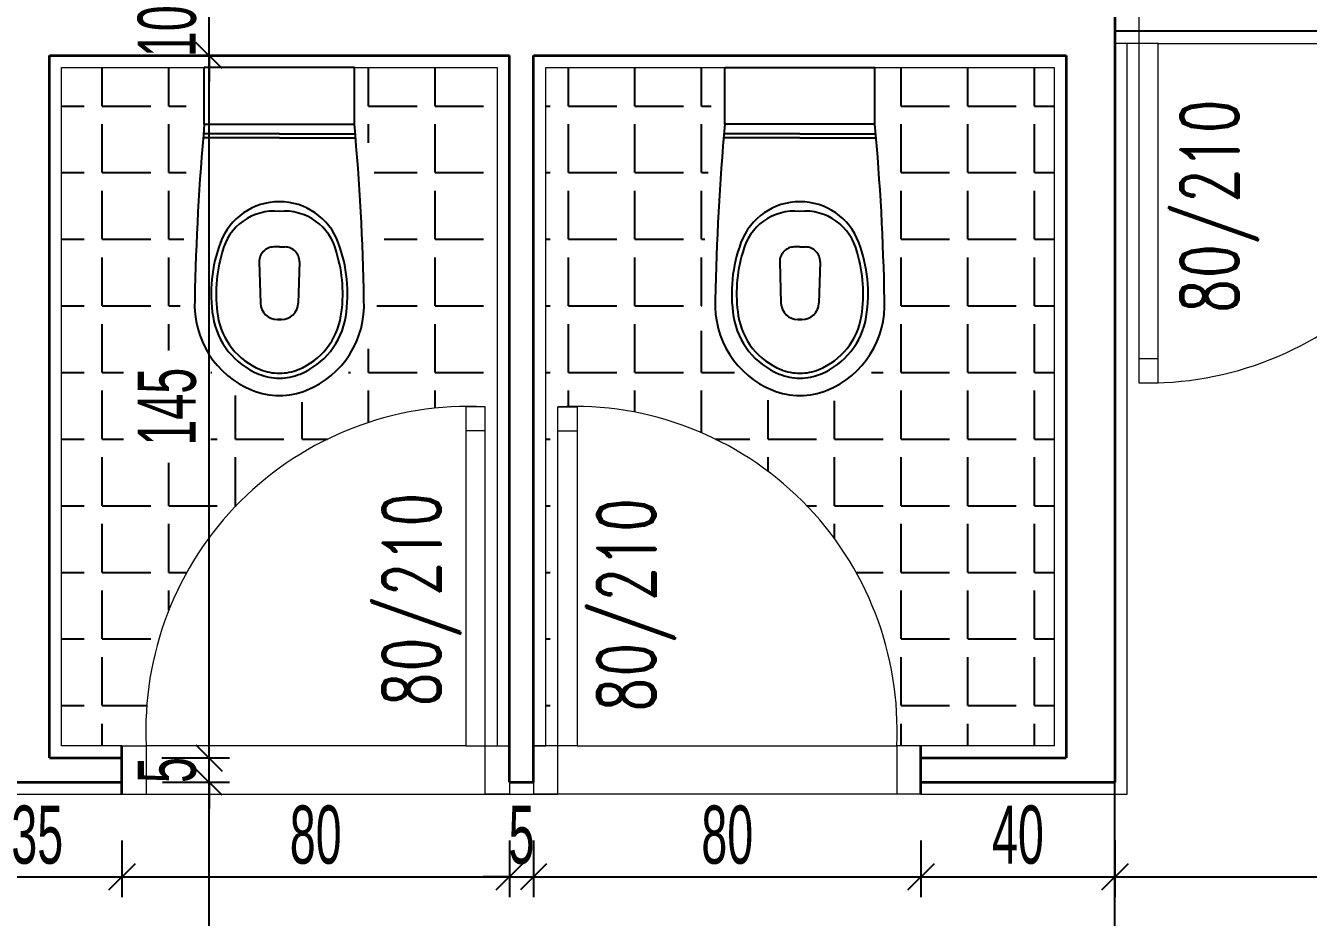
# Model space of a CAD drawing. Header units: inches. Extents: x -7543 to -822, y 102837 to 190349.
# Drawn here: x -835.9379 to -835.8849, y 102837.0071 to 102837.0439 of the extents above; entities that cross this region are included whole.
import ezdxf

# ---------------------------------------------------------------- set-up
doc = ezdxf.new("R2010")
doc.units = ezdxf.units.IN
doc.header["$MEASUREMENT"] = 0
doc.linetypes.add('DASHDOTX2', pattern=[2, 1, -0.5, 0, -0.5])
doc.layers.get('0').update_dxf_attribs({"lineweight": 25})
doc.layers.get('Defpoints').update_dxf_attribs({"lineweight": 25})
for name, color, linetype, lineweight in [('AKS', 1, 'Continuous', 25), ('ICOL', 55, 'Continuous', 25), ('SIVA', 150, 'Continuous', 15), ('TARAMA', 8, 'Continuous', 25)]:
    doc.layers.add(name, color=color, linetype=linetype, lineweight=lineweight)
for name, color, linetype, lineweight, true_color in [('DUVAR', 7, 'Continuous', 35, 0xfc4642), ('KAPI', 7, 'Continuous', 18, 0xffb360), ('TEFRİŞ', 7, 'Continuous', 25, 0x78462c)]:
    doc.layers.add(name, color=color, linetype=linetype, lineweight=lineweight, true_color=true_color)
doc.styles.add('OLCU', font='tromand.shx', dxfattribs={"width": 0.6, "height": 12})
doc.styles.add('st1', font='romandtw.shx', dxfattribs={"width": 0.7, "height": 40})

# ---------------------------------------------------------------- blocks, each defined once
blk = doc.blocks.new('_Oblique')
at = {"color": 0, "linetype": 'ByBlock', "lineweight": -2}
blk.add_line((-0.5, -0.5), (0.5, 0.5), dxfattribs=at)

msp = doc.modelspace()

# ---------------------------------------------------------------- linework, layer by layer
at = {"layer": 'AKS', "linetype": 'DASHDOTX2', "ltscale": 10}
msp.add_line((-835.8928803769031, 102836.7405371451), (-835.8928803769031, 102837.2268474742), dxfattribs=at)
at = {"layer": 'Defpoints'}
msp.add_line((-835.8768919987515, 102837.0436839999), (-835.8928803769031, 102837.0436839999), dxfattribs=at)
at = {"layer": 'Defpoints', "color": 3}
for p, q in [((-835.8768919987515, 102837.0436839999), (-835.8928803769031, 102837.0436839999)), ((-835.8928803769031, 102837.0436839999), (-835.8928803769031, 102837.0126839999)), ((-835.9178919987514, 102837.0426839999), (-835.9368919987514, 102837.0426839999)), ((-835.9368919987514, 102837.0426839999), (-835.9368919987514, 102837.0136839999)), ((-835.9178919987514, 102837.0126839999), (-835.9178919987514, 102837.0426839999)), ((-835.8948919987515, 102837.0426839999), (-835.9168919987515, 102837.0426839999)), ((-835.9168919987515, 102837.0426839999), (-835.9168919987515, 102837.0126839999)), ((-835.8948919987515, 102837.0136839999), (-835.8948919987515, 102837.0426839999)), ((-835.9368919987514, 102837.0136839999), (-835.9338919987515, 102837.0136839999)), ((-835.9338919987515, 102837.0136839999), (-835.9338919987514, 102837.0126839999)), ((-835.9008919987515, 102837.0126839999), (-835.9008919987514, 102837.0136839999)), ((-835.9008919987514, 102837.0136839999), (-835.8948919987515, 102837.0136839999)), ((-835.9368919987514, 102837.0126839999), (-835.9408919987515, 102837.0126839999)), ((-835.9338919987514, 102837.0126839999), (-835.9368919987514, 102837.0126839999)), ((-835.9168919987515, 102837.0126839999), (-835.9178919987514, 102837.0126839999)), ((-835.8928803769031, 102837.0126839999), (-835.9008919987515, 102837.0126839999))]:
    msp.add_line(p, q, dxfattribs=at)
at = {"layer": 'DUVAR'}
for p, q in [((-835.8928803769031, 102837.0796850246), (-835.8928803769031, 102837.0126839999)), ((-835.9368919987514, 102837.0426839999), (-835.9178919987514, 102837.0426839999)), ((-835.9368919987514, 102837.0136839999), (-835.9368919987514, 102837.0426839999)), ((-835.9178919987514, 102837.0126839999), (-835.9178919987514, 102837.0426839999)), ((-835.9168919987515, 102837.0426839999), (-835.8948919987515, 102837.0426839999)), ((-835.9168919987515, 102837.0126839999), (-835.9168919987515, 102837.0426839999)), ((-835.8948919987515, 102837.0426839999), (-835.8948919987515, 102837.0136839999)), ((-835.9338919987514, 102837.0121839998), (-835.9338919987515, 102837.0141839999)), ((-835.9008919987515, 102837.0121839998), (-835.9008919987514, 102837.0141839999)), ((-835.9368919987514, 102837.0136839999), (-835.9338919987515, 102837.0136839999)), ((-835.9008919987514, 102837.0136839999), (-835.8948919987515, 102837.0136839999)), ((-835.9408919987515, 102837.0126839999), (-835.9368919987514, 102837.0126839999)), ((-835.9368919987514, 102837.0126839999), (-835.9338919987514, 102837.0126839999)), ((-835.9178919987514, 102837.0126839999), (-835.9168919987515, 102837.0126839999)), ((-835.9008919987514, 102837.0126839999), (-835.8928803769031, 102837.0126839999))]:
    msp.add_line(p, q, dxfattribs=at)
at = {"layer": 'ICOL'}
for p, q in [((-835.9302978822542, 102837.0426839999), (-835.9302978822542, 102837.0446839998)), ((-835.9302978822542, 102837.0426839999), (-835.9302978822542, 102837.0416039999)), ((-835.9302978822542, 102837.0136839999), (-835.9302978822542, 102837.0426839999)), ((-835.9302978822542, 102837.0136839999), (-835.9302978822542, 102837.0147639998)), ((-835.9302978822542, 102837.0126839999), (-835.9302978822542, 102837.0136839999)), ((-835.9302978822542, 102837.0126839999), (-835.9302978822542, 102837.0116039999)), ((-835.9302978822542, 102836.9926839999), (-835.9302978822542, 102837.0126839999)), ((-835.9408919987515, 102837.0087761826), (-835.9338919987514, 102837.0087761826)), ((-835.9338919987514, 102837.0087761826), (-835.9178919987514, 102837.0087761826)), ((-835.9178919987514, 102837.0087761826), (-835.9189719987514, 102837.0087761826)), ((-835.9178919987514, 102837.0087761826), (-835.9168919987515, 102837.0087761826)), ((-835.9168919987515, 102837.0087761826), (-835.9008919987515, 102837.0087761826)), ((-835.9168919987515, 102837.0087761826), (-835.9158119987515, 102837.0087761826)), ((-835.9008919987515, 102837.0087761826), (-835.8928803769031, 102837.0087761826)), ((-835.8928803769031, 102837.0087761826), (-835.8558919992558, 102837.0087761826))]:
    msp.add_line(p, q, dxfattribs=at)
at = {"layer": 'ICOL', "color": 53}
for p, q in [((-835.9308421763477, 102837.0426839999), (-835.9294578822542, 102837.0426839999)), ((-835.9308421763477, 102837.0426839999), (-835.9294578822542, 102837.0426839999)), ((-835.9322436451291, 102837.0136839999), (-835.9294578822542, 102837.0136839999)), ((-835.9322436451291, 102837.0136839999), (-835.9294578822542, 102837.0136839999)), ((-835.9322184152348, 102837.0126839999), (-835.9294578822542, 102837.0126839999)), ((-835.9322184152348, 102837.0126839999), (-835.9294578822542, 102837.0126839999)), ((-835.9338919987514, 102837.0102839999), (-835.9338919987514, 102837.0079361826)), ((-835.9338919987514, 102837.0102839999), (-835.9338919987514, 102837.0079361826)), ((-835.9178919987514, 102837.0102839999), (-835.9178919987514, 102837.0079361826)), ((-835.9178919987514, 102837.0102839999), (-835.9178919987514, 102837.0079361826)), ((-835.9168919987515, 102837.0102839999), (-835.9168919987515, 102837.0079361826)), ((-835.9168919987515, 102837.0102839999), (-835.9168919987515, 102837.0079361826)), ((-835.9008919987515, 102837.0102839999), (-835.9008919987515, 102837.0079361826)), ((-835.9008919987515, 102837.0102839999), (-835.9008919987515, 102837.0079361826)), ((-835.8928803769031, 102837.0102839999), (-835.8928803769031, 102837.0079361826)), ((-835.8928803769031, 102837.0102839999), (-835.8928803769031, 102837.0079361826))]:
    msp.add_line(p, q, dxfattribs=at)
at = {"layer": 'KAPI'}
for p, q in [((-835.8918919987516, 102837.0461839999), (-835.8918919987516, 102837.043172378)), ((-835.8910919987516, 102837.043172378), (-835.8928919987516, 102837.043172378)), ((-835.8918919987516, 102837.043172378), (-835.8918919987516, 102837.029172378)), ((-835.8910919987516, 102837.029172378), (-835.8910919987516, 102837.043172378)), ((-835.8910919987516, 102837.043172378), (-835.8778919987515, 102837.043172378)), ((-835.8918919987516, 102837.030172378), (-835.8910919987516, 102837.030172378)), ((-835.8918919987516, 102837.029172378), (-835.8910919987516, 102837.029172378)), ((-835.9188919987514, 102837.0281839998), (-835.9196919987514, 102837.0281839998)), ((-835.9196919987514, 102837.0281839998), (-835.9196919987514, 102837.0141839999)), ((-835.9188919987514, 102837.0141839999), (-835.9188919987514, 102837.0281839998)), ((-835.9158919987515, 102837.0141839999), (-835.9158919987515, 102837.0281839998)), ((-835.9158919987515, 102837.0281839998), (-835.9150919987514, 102837.0281839998)), ((-835.9150919987514, 102837.0281839998), (-835.9150919987514, 102837.0141839999)), ((-835.9188919987514, 102837.0271839999), (-835.9196919987514, 102837.0271839999)), ((-835.9158919987515, 102837.0271839999), (-835.9150919987514, 102837.0271839999)), ((-835.9338919987514, 102837.0141839999), (-835.9328919987514, 102837.0141839999)), ((-835.9196919987514, 102837.0141839999), (-835.9328919987514, 102837.0141839999)), ((-835.9328919987514, 102837.0141839999), (-835.9328919987514, 102837.0121839998)), ((-835.9196919987514, 102837.0141839999), (-835.9178919987514, 102837.0141839999)), ((-835.9188919987514, 102837.0121839998), (-835.9188919987514, 102837.0141839999)), ((-835.9150919987514, 102837.0141839999), (-835.9168919987515, 102837.0141839999)), ((-835.9158919987515, 102837.0121839998), (-835.9158919987515, 102837.0141839999)), ((-835.9150919987514, 102837.0141839999), (-835.9018919987515, 102837.0141839999)), ((-835.9008919987515, 102837.0141839999), (-835.9018919987515, 102837.0141839999)), ((-835.9018919987515, 102837.0141839999), (-835.9018919987515, 102837.0121839998)), ((-835.9338919987514, 102837.0121839998), (-835.9328919987514, 102837.0121839998)), ((-835.9328919987514, 102837.0121839998), (-835.9188919987514, 102837.0121839998)), ((-835.9178919987514, 102837.0121839998), (-835.9188919987514, 102837.0121839998)), ((-835.9188919987514, 102837.0121839998), (-835.9178919987514, 102837.0121839998)), ((-835.9168919987515, 102837.0121839998), (-835.9158919987515, 102837.0121839998)), ((-835.9158919987515, 102837.0121839998), (-835.9168919987515, 102837.0121839998)), ((-835.9018919987515, 102837.0121839998), (-835.9158919987515, 102837.0121839998)), ((-835.9008919987515, 102837.0121839998), (-835.9018919987515, 102837.0121839998))]:
    msp.add_line(p, q, dxfattribs=at)
for centre, radius, start, end in [((-835.8914919987516, 102837.042772378), 0.01360588108135887, 268.3153156787103, 1.684684365761425), ((-835.9195434270584, 102837.0148354282), 0.01336445753039286, 87.20610521375214, 182.7938948998957), ((-835.9152405704444, 102837.0148354282), 0.01336445753039286, 357.2061051001044, 92.79389478624785)]:
    msp.add_arc(centre, radius, start, end, dxfattribs=at)
at = {"layer": 'SIVA'}
for p, q in [((-835.8923803769031, 102837.0121839998), (-835.8923803769031, 102837.043172378)), ((-835.9363919987514, 102837.0141839999), (-835.9363919987514, 102837.0421839999)), ((-835.9363919987514, 102837.0421839999), (-835.9183919987514, 102837.0421839999)), ((-835.9183919987514, 102837.0421839999), (-835.9183919987514, 102837.0141839999)), ((-835.9163919987515, 102837.0141839999), (-835.9163919987515, 102837.0421839999)), ((-835.9163919987515, 102837.0421839999), (-835.8953919987516, 102837.0421839999)), ((-835.8953919987516, 102837.0421839999), (-835.8953919987515, 102837.0141839999)), ((-835.9338919987514, 102837.0141839999), (-835.9363919987514, 102837.0141839999)), ((-835.9183919987514, 102837.0141839999), (-835.9178919987514, 102837.0141839999)), ((-835.9168919987515, 102837.0141839999), (-835.9163919987515, 102837.0141839999)), ((-835.8953919987515, 102837.0141839999), (-835.9008919987514, 102837.0141839999)), ((-835.9178919987514, 102837.0126839999), (-835.9178919987514, 102837.0121839998)), ((-835.9168919987515, 102837.0126839999), (-835.9168919987515, 102837.0121839998)), ((-835.9408919987515, 102837.0121839998), (-835.9368919987514, 102837.0121839998)), ((-835.9368919987514, 102837.0121839998), (-835.9338919987514, 102837.0121839998)), ((-835.9178919987514, 102837.0121839998), (-835.9168919987515, 102837.0121839998)), ((-835.9008919987515, 102837.0121839998), (-835.8923803769031, 102837.0121839998))]:
    msp.add_line(p, q, dxfattribs=at)
at = {"layer": 'TARAMA'}
for p, q in [((-835.9347067349521, 102837.0405968213), (-835.9347067349521, 102837.0421839999)), ((-835.9319567349521, 102837.0405968213), (-835.9319567349521, 102837.0421839999)), ((-835.9237067349521, 102837.0405968213), (-835.9237067349521, 102837.0421839999)), ((-835.9209567349521, 102837.0405968213), (-835.9209567349521, 102837.0421839999)), ((-835.9154567349522, 102837.0405968213), (-835.9154567349522, 102837.0421839999)), ((-835.912706734952, 102837.0405968213), (-835.912706734952, 102837.0421839999)), ((-835.9099567349522, 102837.0405968213), (-835.9099567349522, 102837.0421839999)), ((-835.9017067349521, 102837.0405968213), (-835.9017067349521, 102837.0421839999)), ((-835.8989567349521, 102837.0405968213), (-835.8989567349521, 102837.0421839999)), ((-835.8962067349521, 102837.0405968213), (-835.8962067349521, 102837.0421839999)), ((-835.9363919987514, 102837.0405968213), (-835.9354567349521, 102837.0405968213)), ((-835.9347067349521, 102837.0405968213), (-835.9327067349521, 102837.0405968213)), ((-835.9319567349521, 102837.0405968213), (-835.9312478178697, 102837.0405968213)), ((-835.9237067349521, 102837.0405968213), (-835.9217067349521, 102837.0405968213)), ((-835.9209567349521, 102837.0405968213), (-835.9189567349522, 102837.0405968213)), ((-835.9163919987515, 102837.0405968213), (-835.9162067349521, 102837.0405968213)), ((-835.9154567349522, 102837.0405968213), (-835.9134567349521, 102837.0405968213)), ((-835.9127067349522, 102837.0405968213), (-835.9107067349521, 102837.0405968213)), ((-835.9099567349522, 102837.0405968213), (-835.909556602401, 102837.0405968213)), ((-835.9017067349521, 102837.0405968213), (-835.8997067349521, 102837.0405968213)), ((-835.8989567349521, 102837.0405968213), (-835.8969567349521, 102837.0405968213)), ((-835.8962067349521, 102837.0405968213), (-835.8953919987515, 102837.0405968213)), ((-835.9347067349521, 102837.0378468213), (-835.9347067349521, 102837.0398468213)), ((-835.9319567349521, 102837.0378468213), (-835.9319567349521, 102837.0398468213)), ((-835.9237067349521, 102837.0390814546), (-835.9237067349521, 102837.0398468213)), ((-835.9209567349521, 102837.0378468213), (-835.9209567349521, 102837.0398468213)), ((-835.9154567349522, 102837.0378468213), (-835.9154567349522, 102837.0398468213)), ((-835.912706734952, 102837.0378468213), (-835.912706734952, 102837.0398468213)), ((-835.9099567349522, 102837.0378468213), (-835.9099567349522, 102837.0398468213)), ((-835.9017067349521, 102837.0378468213), (-835.9017067349521, 102837.0398468213)), ((-835.8989567349521, 102837.0378468213), (-835.8989567349521, 102837.0398468213)), ((-835.8962067349521, 102837.0378468213), (-835.8962067349521, 102837.0398468213)), ((-835.9363919987514, 102837.0378468213), (-835.9354567349521, 102837.0378468213)), ((-835.9347067349521, 102837.0378468213), (-835.9327067349521, 102837.0378468213)), ((-835.9319567349521, 102837.0378468213), (-835.9312478178697, 102837.0378468213)), ((-835.9234738338538, 102837.0378468213), (-835.9217067349521, 102837.0378468213)), ((-835.9209567349521, 102837.0378468213), (-835.9189567349522, 102837.0378468213)), ((-835.9163919987515, 102837.0378468213), (-835.9162067349521, 102837.0378468213)), ((-835.9154567349522, 102837.0378468213), (-835.9134567349521, 102837.0378468213)), ((-835.9127067349522, 102837.0378468213), (-835.9107067349521, 102837.0378468213)), ((-835.9099567349522, 102837.0378468213), (-835.9096851814534, 102837.0378468213)), ((-835.9017067349521, 102837.0378468213), (-835.8997067349521, 102837.0378468213)), ((-835.8989567349521, 102837.0378468213), (-835.8969567349521, 102837.0378468213)), ((-835.8962067349521, 102837.0378468213), (-835.8953919987515, 102837.0378468213)), ((-835.9347067349521, 102837.0350968213), (-835.9347067349521, 102837.0370968213)), ((-835.9319567349521, 102837.0350968213), (-835.9319567349521, 102837.0370968213)), ((-835.9209567349521, 102837.0350968213), (-835.9209567349521, 102837.0370968213)), ((-835.9154567349522, 102837.0350968213), (-835.9154567349522, 102837.0370968213)), ((-835.912706734952, 102837.0350968213), (-835.912706734952, 102837.0370968213)), ((-835.9099567349522, 102837.0350968213), (-835.9099567349522, 102837.0370968213)), ((-835.9017067349521, 102837.0350968213), (-835.9017067349521, 102837.0370968213)), ((-835.8989567349521, 102837.0350968213), (-835.8989567349521, 102837.0370968213)), ((-835.8962067349521, 102837.0350968213), (-835.8962067349521, 102837.0370968213)), ((-835.9363919987514, 102837.0350968213), (-835.9354567349521, 102837.0350968213)), ((-835.9347067349521, 102837.0350968213), (-835.9327067349521, 102837.0350968213)), ((-835.9319567349521, 102837.0350968213), (-835.9313404174168, 102837.0350968213)), ((-835.9230611931764, 102837.0350968213), (-835.9217067349521, 102837.0350968213)), ((-835.9209567349521, 102837.0350968213), (-835.9189567349522, 102837.0350968213)), ((-835.9163919987515, 102837.0350968213), (-835.9162067349521, 102837.0350968213)), ((-835.9154567349522, 102837.0350968213), (-835.9134567349521, 102837.0350968213)), ((-835.9127067349522, 102837.0350968213), (-835.9107067349521, 102837.0350968213)), ((-835.9099567349522, 102837.0350968213), (-835.9098137605058, 102837.0350968213)), ((-835.9017067349521, 102837.0350968213), (-835.8997067349521, 102837.0350968213)), ((-835.8989567349521, 102837.0350968213), (-835.8969567349521, 102837.0350968213)), ((-835.8962067349521, 102837.0350968213), (-835.8953919987515, 102837.0350968213)), ((-835.9347067349521, 102837.0323468213), (-835.9347067349521, 102837.0343468213)), ((-835.9319567349521, 102837.0323468213), (-835.9319567349521, 102837.0343468213)), ((-835.9209567349521, 102837.0323468213), (-835.9209567349521, 102837.0343468213)), ((-835.9154567349522, 102837.0323468213), (-835.9154567349522, 102837.0343468213)), ((-835.912706734952, 102837.0323468213), (-835.912706734952, 102837.0343468213)), ((-835.9099567349522, 102837.0323468213), (-835.9099567349522, 102837.0343468213)), ((-835.9017067349521, 102837.0323468213), (-835.9017067349521, 102837.0343468213)), ((-835.8989567349521, 102837.0323468213), (-835.8989567349521, 102837.0343468213)), ((-835.8962067349521, 102837.0323468213), (-835.8962067349521, 102837.0343468213)), ((-835.9363919987514, 102837.0323468213), (-835.9354567349521, 102837.0323468213)), ((-835.9347067349521, 102837.0323468213), (-835.9327067349521, 102837.0323468213)), ((-835.9319567349521, 102837.0323468213), (-835.9314923222036, 102837.0323468213)), ((-835.9233602385889, 102837.0323468213), (-835.9217067349521, 102837.0323468213)), ((-835.9209567349521, 102837.0323468213), (-835.9189567349522, 102837.0323468213)), ((-835.9163919987515, 102837.0323468213), (-835.9162067349521, 102837.0323468213)), ((-835.9154567349522, 102837.0323468213), (-835.9134567349521, 102837.0323468213)), ((-835.9127067349522, 102837.0323468213), (-835.9107067349521, 102837.0323468213)), ((-835.9099567349522, 102837.0323468213), (-835.9099423395583, 102837.0323468213)), ((-835.9017067349521, 102837.0323468213), (-835.8997067349521, 102837.0323468213)), ((-835.8989567349521, 102837.0323468213), (-835.8969567349521, 102837.0323468213)), ((-835.8962067349521, 102837.0323468213), (-835.8953919987515, 102837.0323468213)), ((-835.9347067349521, 102837.0295968213), (-835.9347067349521, 102837.0315968213)), ((-835.9319567349521, 102837.0304982856), (-835.9319567349521, 102837.0315968213)), ((-835.9209567349521, 102837.0295968213), (-835.9209567349521, 102837.0315968213)), ((-835.9154567349522, 102837.0295968213), (-835.9154567349522, 102837.0315968213)), ((-835.912706734952, 102837.0295968213), (-835.912706734952, 102837.0315968213)), ((-835.9099567349522, 102837.0295968213), (-835.9099567349522, 102837.0313211385)), ((-835.9017067349521, 102837.0295968213), (-835.9017067349521, 102837.0315968213)), ((-835.8989567349521, 102837.0295968213), (-835.8989567349521, 102837.0315968213)), ((-835.8962067349521, 102837.0295968213), (-835.8962067349521, 102837.0315968213)), ((-835.9237067349521, 102837.0295968213), (-835.9237067349521, 102837.0305747713)), ((-835.9363919987514, 102837.0295968213), (-835.9354567349521, 102837.0295968213)), ((-835.9347067349521, 102837.0295968213), (-835.9338258822543, 102837.0295968213)), ((-835.9302258822543, 102837.0295968213), (-835.9301783443308, 102837.0295968213)), ((-835.9245298407413, 102837.0295968213), (-835.9244567349522, 102837.0295968213)), ((-835.9237067349521, 102837.0295968213), (-835.9217067349521, 102837.0295968213)), ((-835.9209567349521, 102837.0295968213), (-835.9189567349522, 102837.0295968213)), ((-835.9163919987515, 102837.0295968213), (-835.9162067349521, 102837.0295968213)), ((-835.9154567349522, 102837.0295968213), (-835.9134567349521, 102837.0295968213)), ((-835.9127067349522, 102837.0295968213), (-835.9107067349521, 102837.0295968213)), ((-835.9099567349522, 102837.0295968213), (-835.9085917935332, 102837.0295968213)), ((-835.9029410464613, 102837.0295968213), (-835.9024567349521, 102837.0295968213)), ((-835.9017067349521, 102837.0295968213), (-835.8997067349521, 102837.0295968213)), ((-835.8989567349521, 102837.0295968213), (-835.8969567349521, 102837.0295968213)), ((-835.8962067349521, 102837.0295968213), (-835.8953919987515, 102837.0295968213)), ((-835.9347067349521, 102837.0268468213), (-835.9347067349521, 102837.0288468213)), ((-835.9292067349521, 102837.0268468213), (-835.9292067349521, 102837.0286441153)), ((-835.9237067349521, 102837.0275348609), (-835.9237067349521, 102837.0288468213)), ((-835.9209567349521, 102837.0281249461), (-835.9209567349521, 102837.0288468213)), ((-835.9154567349522, 102837.0281981374), (-835.9154567349522, 102837.0288468213)), ((-835.912706734952, 102837.027957486), (-835.912706734952, 102837.0288468213)), ((-835.9099567349522, 102837.0271110059), (-835.9099567349522, 102837.0288468213)), ((-835.9017067349521, 102837.0268468213), (-835.9017067349521, 102837.0288468213)), ((-835.8989567349521, 102837.0268468213), (-835.8989567349521, 102837.0288468213)), ((-835.8962067349521, 102837.0268468213), (-835.8962067349521, 102837.0288468213)), ((-835.9264567349521, 102837.0268468213), (-835.9264567349521, 102837.0283700751)), ((-835.9072067349521, 102837.0268468213), (-835.9072067349521, 102837.0284525704)), ((-835.9044567349521, 102837.0268468213), (-835.9044567349521, 102837.0284248865)), ((-835.9363919987514, 102837.0268468213), (-835.9354567349521, 102837.0268468213)), ((-835.9347067349521, 102837.0268468213), (-835.9338258822543, 102837.0268468213)), ((-835.9302258822543, 102837.0268468213), (-835.9299567349522, 102837.0268468213)), ((-835.9292067349521, 102837.0268468213), (-835.9272067349522, 102837.0268468213)), ((-835.9264567349521, 102837.0268468213), (-835.9254030482523, 102837.0268468213)), ((-835.9163919987515, 102837.0268468213), (-835.9162067349521, 102837.0268468213)), ((-835.9093809492506, 102837.0268468213), (-835.9079567349521, 102837.0268468213)), ((-835.9072067349521, 102837.0268468213), (-835.9052067349521, 102837.0268468213)), ((-835.9044567349522, 102837.0268468213), (-835.9024567349521, 102837.0268468213)), ((-835.9017067349521, 102837.0268468213), (-835.8997067349521, 102837.0268468213)), ((-835.8989567349521, 102837.0268468213), (-835.8969567349521, 102837.0268468213)), ((-835.8962067349521, 102837.0268468213), (-835.8953919987515, 102837.0268468213)), ((-835.9347067349521, 102837.0240968213), (-835.9347067349521, 102837.0260968213)), ((-835.9292067349521, 102837.0240968213), (-835.9292067349521, 102837.0260968213)), ((-835.9072067349521, 102837.0255156066), (-835.9072067349521, 102837.0260968213)), ((-835.9044567349521, 102837.0240968213), (-835.9044567349521, 102837.0260968213)), ((-835.9017067349521, 102837.0240968213), (-835.9017067349521, 102837.0260968213)), ((-835.8989567349521, 102837.0240968213), (-835.8989567349521, 102837.0260968213)), ((-835.8962067349521, 102837.0240968213), (-835.8962067349521, 102837.0260968213)), ((-835.9319567349521, 102837.0240968213), (-835.9319567349521, 102837.0258697141)), ((-835.9363919987514, 102837.0240968213), (-835.9354567349521, 102837.0240968213)), ((-835.9347067349521, 102837.0240968213), (-835.9327067349521, 102837.0240968213)), ((-835.9319567349521, 102837.0240968213), (-835.9299567349522, 102837.0240968213)), ((-835.9292067349521, 102837.0240968213), (-835.9291785359143, 102837.0240968213)), ((-835.9163919987515, 102837.0240968213), (-835.9162067349521, 102837.0240968213)), ((-835.9056054615886, 102837.0240968213), (-835.9052067349521, 102837.0240968213)), ((-835.9044567349522, 102837.0240968213), (-835.9024567349521, 102837.0240968213)), ((-835.9017067349521, 102837.0240968213), (-835.8997067349521, 102837.0240968213)), ((-835.8989567349521, 102837.0240968213), (-835.8969567349521, 102837.0240968213)), ((-835.8962067349521, 102837.0240968213), (-835.8953919987515, 102837.0240968213)), ((-835.9347067349521, 102837.0213468213), (-835.9347067349521, 102837.0233468213)), ((-835.9319567349521, 102837.0213468213), (-835.9319567349521, 102837.0233468213)), ((-835.9044567349521, 102837.022729579), (-835.9044567349521, 102837.0233468213)), ((-835.9017067349521, 102837.0213468213), (-835.9017067349521, 102837.0233468213)), ((-835.8989567349521, 102837.0213468213), (-835.8989567349521, 102837.0233468213)), ((-835.8962067349521, 102837.0213468213), (-835.8962067349521, 102837.0233468213)), ((-835.9363919987514, 102837.0213468213), (-835.9354567349521, 102837.0213468213)), ((-835.9347067349521, 102837.0213468213), (-835.9327067349521, 102837.0213468213)), ((-835.9319567349521, 102837.0213468213), (-835.9312143518201, 102837.0213468213)), ((-835.9163919987515, 102837.0213468213), (-835.9162067349521, 102837.0213468213)), ((-835.9035696456828, 102837.0213468213), (-835.9024567349521, 102837.0213468213)), ((-835.9017067349521, 102837.0213468213), (-835.8997067349521, 102837.0213468213)), ((-835.8989567349521, 102837.0213468213), (-835.8969567349521, 102837.0213468213)), ((-835.8962067349521, 102837.0213468213), (-835.8953919987515, 102837.0213468213)), ((-835.9347067349521, 102837.0185968213), (-835.9347067349521, 102837.0205968213)), ((-835.9319567349521, 102837.0197870453), (-835.9319567349521, 102837.0205968213)), ((-835.9017067349521, 102837.0185968213), (-835.9017067349521, 102837.0205968213)), ((-835.8989567349521, 102837.0185968213), (-835.8989567349521, 102837.0205968213)), ((-835.8962067349521, 102837.0185968213), (-835.8962067349521, 102837.0205968213)), ((-835.9363919987514, 102837.0185968213), (-835.9354567349521, 102837.0185968213)), ((-835.9347067349521, 102837.0185968213), (-835.9327067349521, 102837.0185968213)), ((-835.9163919987515, 102837.0185968213), (-835.9162067349521, 102837.0185968213)), ((-835.9017067349521, 102837.0185968213), (-835.8997067349521, 102837.0185968213)), ((-835.8989567349521, 102837.0185968213), (-835.8969567349521, 102837.0185968213)), ((-835.8962067349521, 102837.0185968213), (-835.8953919987515, 102837.0185968213)), ((-835.9347067349521, 102837.0158468213), (-835.9347067349521, 102837.0178468213)), ((-835.9017067349521, 102837.0158468213), (-835.9017067349521, 102837.0178468213)), ((-835.8989567349521, 102837.0158468213), (-835.8989567349521, 102837.0178468213)), ((-835.8962067349521, 102837.0158468213), (-835.8962067349521, 102837.0178468213)), ((-835.9363919987514, 102837.0158468213), (-835.9354567349521, 102837.0158468213)), ((-835.9347067349521, 102837.0158468213), (-835.93286955962, 102837.0158468213)), ((-835.9163919987515, 102837.0158468213), (-835.9162067349521, 102837.0158468213)), ((-835.9017067349521, 102837.0158468213), (-835.8997067349521, 102837.0158468213)), ((-835.8989567349521, 102837.0158468213), (-835.8969567349521, 102837.0158468213)), ((-835.8962067349521, 102837.0158468213), (-835.8953919987515, 102837.0158468213)), ((-835.9347067349521, 102837.0141839999), (-835.9347067349521, 102837.0150968213)), ((-835.9017067349521, 102837.0141839999), (-835.9017067349521, 102837.0150968213)), ((-835.8989567349521, 102837.0141839999), (-835.8989567349521, 102837.0150968213)), ((-835.8962067349521, 102837.0141839999), (-835.8962067349521, 102837.0150968213))]:
    msp.add_line(p, q, dxfattribs=at)
at = {"layer": 'TEFRİŞ'}
for p, q in [((-835.9242919987514, 102837.0421839999), (-835.9304919987514, 102837.0421839999)), ((-835.9304919987517, 102837.0398467055), (-835.9304919987514, 102837.0421839999)), ((-835.9242919987516, 102837.0398467055), (-835.9242919987514, 102837.0421839999)), ((-835.9089919987515, 102837.0421839999), (-835.9027919987515, 102837.0421839999)), ((-835.9089919987513, 102837.0398467055), (-835.9089919987515, 102837.0421839999)), ((-835.9027919987514, 102837.0398467055), (-835.9027919987515, 102837.0421839999)), ((-835.9304919987517, 102837.0398467055), (-835.9242919987516, 102837.0398467055)), ((-835.9027919987514, 102837.0398467055), (-835.9089919987513, 102837.0398467055)), ((-835.9273919987517, 102837.0394467055), (-835.9304919987517, 102837.0394467055)), ((-835.9273919987517, 102837.0392867055), (-835.9304919987517, 102837.0392867055)), ((-835.9273919987517, 102837.0394467055), (-835.9242919987516, 102837.0394467055)), ((-835.9273919987517, 102837.0392867055), (-835.9242919987516, 102837.0392867055)), ((-835.9058919987513, 102837.0394467055), (-835.9089919987513, 102837.0394467055)), ((-835.9058919987513, 102837.0392867055), (-835.9089919987513, 102837.0392867055)), ((-835.9058919987513, 102837.0394467055), (-835.9027919987512, 102837.0394467055)), ((-835.9058919987513, 102837.0392867055), (-835.9027919987512, 102837.0392867055)), ((-835.927391998752, 102837.034777694), (-835.9276238688743, 102837.034777694)), ((-835.927391998752, 102837.034777694), (-835.9271601286298, 102837.034777694)), ((-835.9058919987509, 102837.034777694), (-835.9061238688731, 102837.034777694)), ((-835.9058919987509, 102837.034777694), (-835.9056601286286, 102837.034777694)), ((-835.9282236026119, 102837.034159821), (-835.9281730365886, 102837.0324630634)), ((-835.9265603948924, 102837.034159821), (-835.9266109609159, 102837.0324630634)), ((-835.9067236026106, 102837.034159821), (-835.9066730365871, 102837.0324630634)), ((-835.905060394891, 102837.034159821), (-835.9051109609143, 102837.0324630634)), ((-835.9274733472283, 102837.0317839152), (-835.9273919987523, 102837.0317839152)), ((-835.9273919987523, 102837.0317839152), (-835.9274733472283, 102837.0317839152)), ((-835.9273919987523, 102837.0317839152), (-835.9273106502762, 102837.0317839152)), ((-835.9273106502762, 102837.0317839152), (-835.9273919987523, 102837.0317839152)), ((-835.9058919987506, 102837.0317839152), (-835.9059733472267, 102837.0317839152)), ((-835.9059733472267, 102837.0317839152), (-835.9058919987506, 102837.0317839152)), ((-835.9058106502746, 102837.0317839152), (-835.9058919987506, 102837.0317839152)), ((-835.9058919987506, 102837.0317839152), (-835.9058106502746, 102837.0317839152))]:
    msp.add_line(p, q, dxfattribs=at)
for centre, radius, start, end in [((-835.8309026068106, 102837.0307939151), 0.100000000000001, 174.8060224223766, 178.9681825401925), ((-836.0238813906942, 102837.0307939152), 0.1000000000000007, 1.031817459807476, 5.193977577623374), ((-835.8094026068087, 102837.0307939152), 0.1000000000000007, 174.8060224223766, 178.9681825401925), ((-836.0023813906923, 102837.0307939151), 0.100000000000001, 1.031817459807476, 5.193977577623374), ((-835.9273919987521, 102837.0340467055), 0.0026, 89.99999999674311, 159.42008833534), ((-835.9273919987521, 102837.0340467055), 0.002600000000000704, 20.57991166452261, 89.99999999674311), ((-835.9058919987508, 102837.0340467055), 0.002600000000000704, 90.00000000325691, 159.4200883354774), ((-835.9058919987508, 102837.0340467055), 0.0026, 20.57991166465998, 90.00000000325691), ((-835.9276098302971, 102837.0340575163), 0.002199999999999919, 84.31758542918514, 166.8067442496812), ((-835.9271741672071, 102837.0340575163), 0.002200000000000397, 13.19325575028907, 95.68241456115703), ((-835.9061098302959, 102837.0340575163), 0.002200000000000397, 84.31758543884297, 166.8067442497109), ((-835.9056741672058, 102837.0340575163), 0.002199999999999919, 13.1932557503188, 95.68241457081486), ((-835.9242089771044, 102837.0328515598), 0.005999999999999987, 159.42008833534, 189.1280786882844), ((-835.9305750204, 102837.0328515598), 0.006000000000000269, 350.8719213116948, 20.57991166452261), ((-835.9027089771029, 102837.0328515598), 0.006000000000000269, 159.4200883354774, 189.1280786883051), ((-835.9090750203985, 102837.0328515598), 0.005999999999999987, 350.8719213117155, 20.57991166465998), ((-835.9242089771044, 102837.0328515598), 0.00580000000000038, 162.8726878949013, 189.1280786882844), ((-835.9276238688744, 102837.034177694), 0.0006000000000000001, 89.99999999674311, 181.7069985589078), ((-835.9271601286298, 102837.034177694), 0.0006000000000001178, 358.2930014410923, 89.99999999674311), ((-835.9305750204, 102837.0328515598), 0.005800000000000227, 350.8719213116948, 17.12731210502196), ((-835.9027089771029, 102837.0328515598), 0.005800000000000227, 162.872687894978, 189.1280786883051), ((-835.9061238688731, 102837.034177694), 0.0006000000000001178, 90.00000000325691, 181.7069985589078), ((-835.9056601286286, 102837.034177694), 0.0006000000000000001, 358.2930014410923, 90.00000000325691), ((-835.9090750203985, 102837.0328515598), 0.00580000000000038, 350.8719213117155, 17.1273121050987), ((-835.9270919987523, 102837.0323883253), 0.003800000000000387, 176.8871025153431, 247.9756871809164), ((-835.9274733472282, 102837.0324839152), 0.0007000000000007363, 181.7069985589078, 269.9999999967431), ((-835.9273106502762, 102837.0324839152), 0.0007000000000000001, 269.9999999967431, 358.2930014410923), ((-835.9276919987523, 102837.0323883253), 0.003800000000000321, 292.0243128107639, 3.112897484656834), ((-835.9055919987507, 102837.0323883253), 0.003800000000000321, 176.8871025153431, 247.9756871892361), ((-835.9059733472267, 102837.0324839152), 0.0007000000000000001, 181.7069985589078, 270.0000000032569), ((-835.9058106502747, 102837.0324839152), 0.0007000000000007363, 270.0000000032569, 358.2930014410923), ((-835.9061919987507, 102837.0323883253), 0.003800000000000387, 292.0243128190835, 3.112897484656834), ((-835.9270919987523, 102837.0323883253), 0.003080000000000055, 189.1280786882844, 247.9756871809164), ((-835.9270919987523, 102837.0323883253), 0.002880000000000015, 189.1280786882844, 247.9756871809164), ((-835.9276919987523, 102837.0323883253), 0.002880000000000237, 292.0243128107639, 350.8719213116948), ((-835.9276919987523, 102837.0323883253), 0.003080000000000259, 292.0243128107639, 350.8719213116948), ((-835.9055919987507, 102837.0323883253), 0.003080000000000259, 189.1280786883051, 247.9756871892361), ((-835.9055919987507, 102837.0323883253), 0.002880000000000237, 189.1280786883051, 247.9756871892361), ((-835.9061919987507, 102837.0323883253), 0.002880000000000015, 292.0243128190835, 350.8719213117155), ((-835.9061919987507, 102837.0323883253), 0.003080000000000055, 292.0243128190835, 350.8719213117155), ((-835.9273919987523, 102837.0316467055), 0.002079999999999601, 247.9756871809164, 269.9999999967431), ((-835.9273919987523, 102837.0316467055), 0.002079999999998836, 269.9999999967431, 292.0243128107639), ((-835.9058919987506, 102837.0316467055), 0.002079999999998836, 247.9756871892361, 270.0000000032569), ((-835.9058919987506, 102837.0316467055), 0.002079999999999601, 270.0000000032569, 292.0243128190835), ((-835.9273919987523, 102837.0316467055), 0.002280000000000032, 247.9756871809164, 269.9999999967431), ((-835.9273919987523, 102837.0316467055), 0.002279999999998836, 269.9999999967431, 292.0243128107639), ((-835.9058919987506, 102837.0316467055), 0.002279999999998836, 247.9756871892361, 270.0000000032569), ((-835.9058919987506, 102837.0316467055), 0.002280000000000032, 270.0000000032569, 292.0243128190835), ((-835.9273919987523, 102837.0316467055), 0.002999999999999686, 247.9756871809164, 269.9999999967431), ((-835.9273919987523, 102837.0316467055), 0.003, 269.9999999967431, 292.0243128107639), ((-835.9058919987506, 102837.0316467055), 0.003, 247.9756871892361, 270.0000000032569), ((-835.9058919987506, 102837.0316467055), 0.002999999999999686, 270.0000000032569, 292.0243128190835)]:
    msp.add_arc(centre, radius, start, end, dxfattribs=at)

# ---------------------------------------------------------------- block references
at = {"layer": 'ICOL'}
for p, xscale, yscale, zscale, rotation in [((-835.9302978822542, 102837.0426839999), 0.001080000001820736, 0.001080000001820736, 0.001080000001820736, 90), ((-835.9302978822542, 102837.0426839999), 0.001080000001820736, 0.001080000001820736, 0.001080000001820736, 90), ((-835.9302978822542, 102837.0136839999), 0.001080000001820736, 0.001080000001820736, 0.001080000001820736, 270), ((-835.9302978822542, 102837.0136839999), 0.001080000001820736, 0.001080000001820736, 0.001080000001820736, 270), ((-835.9302978822542, 102837.0126839999), 0.001080000001820736, 0.001080000001820736, 0.001080000001820736, 90), ((-835.9302978822542, 102837.0126839999), 0.001080000001820736, 0.001080000001820736, 0.001080000001820736, 90), ((-835.9338919987514, 102837.0087761826), 0.001080000000001746, 0.001080000000001746, 0.001080000000001746, 180), ((-835.9168919987515, 102837.0087761826), 0.001080000000001746, 0.001080000000001746, 0.001080000000001746, 180), ((-835.9168919987515, 102837.0087761826), 0.001080000000001746, 0.001080000000001746, 0.001080000000001746, 180), ((-835.9008919987515, 102837.0087761826), 0.001080000000001746, 0.001080000000001746, 0.001080000000001746, 180), ((-835.8928803769031, 102837.0087761826), 0.001080000000001746, 0.001080000000001746, 0.001080000000001746, 180)]:
    msp.add_blockref('_Oblique', p, dxfattribs=dict(at, xscale=xscale, yscale=yscale, zscale=zscale, rotation=rotation))
at = {"layer": 'ICOL', "xscale": 0.001080000000001746, "yscale": 0.001080000000001746, "zscale": 0.001080000000001746}
for p in [(-835.9338919987514, 102837.0087761826), (-835.9178919987514, 102837.0087761826), (-835.9178919987514, 102837.0087761826), (-835.9008919987515, 102837.0087761826), (-835.8928803769031, 102837.0087761826)]:
    msp.add_blockref('_Oblique', p, dxfattribs=at)

# ---------------------------------------------------------------- texts
at = {"layer": 'ICOL', "char_height": 0.0024, "attachment_point": 5, "rotation": 90, "style": 'OLCU'}
for s, insert in [('\\A1;10', (-835.9320258822543, 102837.0436839999)), ('\\A1;145', (-835.9320258822543, 102837.0281839998)), ('\\A1;5', (-835.9320258822543, 102837.0131839999))]:
    msp.add_mtext(s, dxfattribs=dict(at, insert=insert))
at = {"layer": 'ICOL', "char_height": 0.0024, "attachment_point": 5, "style": 'OLCU'}
for s, insert in [('\\A1;35', (-835.9373919987514, 102837.0105041826)), ('\\A1;80', (-835.9258919987515, 102837.0105041826)), ('\\A1;5', (-835.9173919987514, 102837.0105041826)), ('\\A1;80', (-835.9088919987514, 102837.0105041826)), ('\\A1;40', (-835.8968861878272, 102837.0105041826))]:
    msp.add_mtext(s, dxfattribs=dict(at, insert=insert))
at = {"layer": 'KAPI', "style": 'st1', "width": 0.7}
for p in [(-835.8877784790167, 102837.0320318456), (-835.9207312601407, 102837.0157969633), (-835.9118624339014, 102837.015581396)]:
    msp.add_text('80/210', height=0.0024, rotation=90, dxfattribs=at).set_placement(p)

doc.saveas('drawing.dxf')
